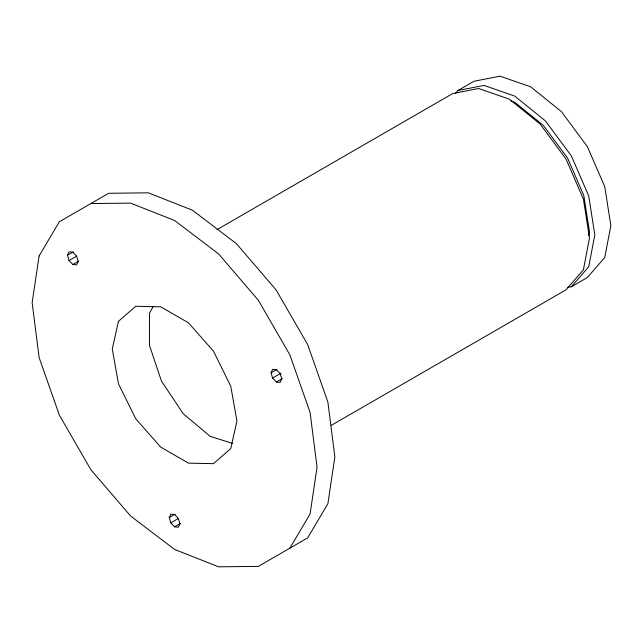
<?xml version="1.0" encoding="UTF-8"?>
<svg xmlns="http://www.w3.org/2000/svg" width="643" height="643" viewBox="0 0 643 643"><rect width="100%" height="100%" fill="white"/><g stroke="black" fill="none" stroke-linecap="round" stroke-linejoin="round"><path stroke-width="0.96" d="M588.747 235.635L589.486 231.793L583.796 195.464L567.576 158.082L543.311 125.353L514.697 102.261L511.008 100.975M67.483 255.271L69.042 251.823L72.82 252.193L76.605 256.179L78.165 261.444L76.605 264.9L72.82 264.522L69.042 260.536L67.483 255.271L73.415 251.847M169.262 517.591L170.821 514.135L174.599 514.504L178.376 518.499L179.944 523.756L178.376 527.212L174.599 526.834L170.821 522.847L169.262 517.591L175.193 514.159M271.033 372.795L272.6 369.339L276.377 369.709L280.155 373.704L281.714 378.96L280.155 382.416L276.377 382.046L272.6 378.052L271.033 372.795L276.972 369.371M153.307 306.309L149.457 313.318L149.457 345.355L161.489 381.154L183.167 413.634L210.213 436.372L232.597 443.397M289.848 548.182L310.079 514.014L317.047 467.212L310.079 412.364L289.848 354.832L258.333 300.249L218.62 253.953L174.599 220.485L130.577 203.116L90.864 203.558M455.461 93.444L458.033 90.478L474.06 81.227L500.061 76.179L530.724 86.837L561.387 111.585L587.389 146.66L604.75 186.687L610.85 225.621L604.75 257.513L587.389 277.495L571.362 286.746L567.504 287.493M571.362 286.746L588.723 266.765L594.823 234.88L588.723 195.938L571.362 155.911L545.36 120.836L514.697 96.088L484.042 85.431L458.033 90.478M69.042 260.536L76.678 256.131M72.82 264.522L78.759 261.098M217.037 229.623L452.696 93.565L478.697 88.517L509.352 99.175L540.016 123.922L566.017 158.99L583.386 199.025L589.486 237.958L583.386 269.851L566.017 289.832L331.225 425.393M272.6 378.052L281.079 373.157M276.377 382.046L282.309 378.614M170.821 522.847L178.449 518.443M174.599 526.834L180.538 523.41M39.119 255.93L32.15 302.724L39.119 357.572L59.349 415.105L90.864 469.695L130.577 515.983L174.599 549.452L218.62 566.821L258.333 566.379L307.651 537.902L327.882 503.734L334.858 456.932L327.882 402.084L307.651 344.552L276.136 289.969L236.431 243.673L192.41 210.205L148.38 192.836L108.675 193.278L59.349 221.755L39.119 255.93M118.449 321.331L112.276 348.988L118.449 383.775L135.745 418.802L160.726 447.118L188.471 463.137L213.452 463.667L230.749 448.605L236.921 420.948L230.749 386.17L213.452 351.134L188.471 322.826L160.726 306.807L135.745 306.269L118.449 321.331"/></g></svg>
